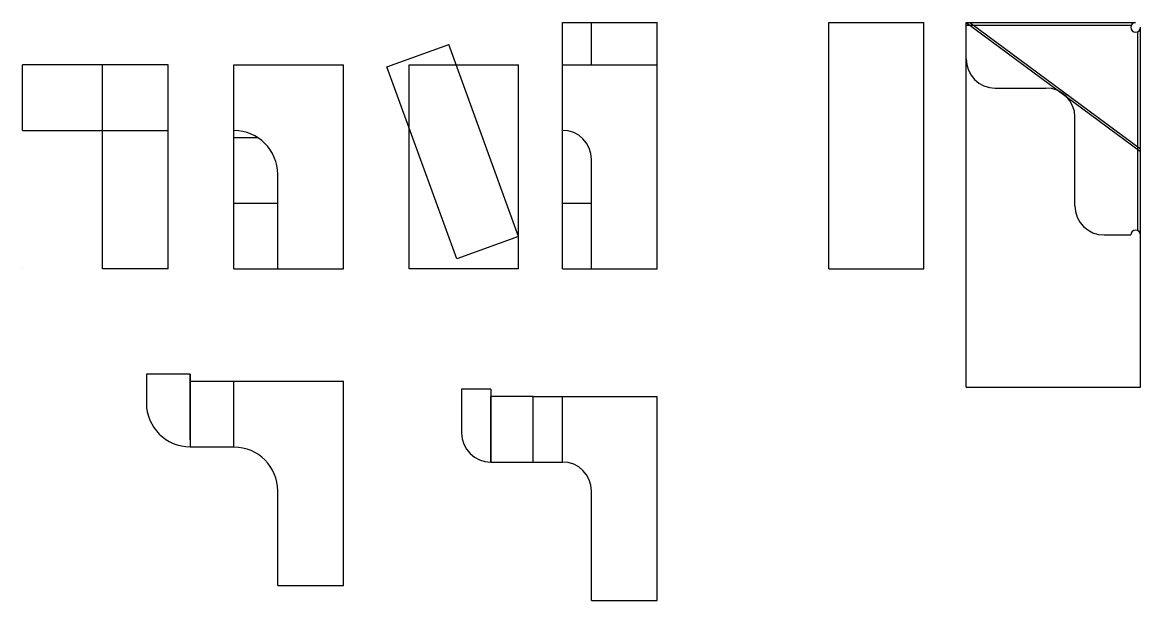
# Model space of a CAD drawing. Header units: millimetres. Extents: x -970 to 6692, y -3633 to 330.
import ezdxf

# ---------------------------------------------------------------- set-up
doc = ezdxf.new("R2010")
doc.units = ezdxf.units.MM
doc.layers.get('0').update_dxf_attribs({"lineweight": 25, "true_color": 0xffffff})

# ---------------------------------------------------------------- blocks, each defined once
blk = doc.blocks.new('block 1')
for p, q in [((-450, 0), (-450, 1400)), ((-450, 1400), (0, 1400)), ((0, 0), (0, 1400)), ((0, 0), (-450, 0))]:
    blk.add_line(p, q)

msp = doc.modelspace()

# ---------------------------------------------------------------- linework, layer by layer
for p, q in [((2730, -1360), (2730, 330)), ((2730, 330), (3380, 330)), ((2930, 40), (2930, 330)), ((3380, -1360), (3380, 330)), ((4556.3, -1360), (4556.3, 330)), ((4556.3, 330), (5206.3, 330)), ((5206.3, -1360), (5206.3, 330)), ((5496.3, -2170), (5496.3, 330)), ((5496.3, 330), (6658.3, 330)), ((5496.3, 330), (6692.3, -554.8)), ((5496.3, 310), (6627.4, 310)), ((5521.6, 330), (6692.3, -536.2)), ((6672.3, -1096), (6672.3, 265)), ((6692.3, -2170), (6692.3, 296)), ((30, 40), (-970, 40)), ((-970, -410), (-970, 40)), ((-420, -1360), (-420, 40)), ((30, -1360), (30, 40)), ((480, -1360), (480, 40)), ((480, 40), (1230, 40)), ((1230, -1360), (1230, 40)), ((1680, -1360), (1680, 40)), ((1680, 40), (2430, 40)), ((2430, -1360), (2430, 40)), ((2730, 40), (3380, 40)), ((5696.3, -120), (6042.3, -120)), ((6242.3, -927), (6242.3, -320)), ((-970, -410), (30, -410)), ((480, -460), (642.8, -460)), ((2930, -1360), (2930, -610)), ((780, -1360), (780, -712)), ((480, -910), (780, -910)), ((2730, -910), (2930, -910)), ((6442.3, -1127), (6624.3, -1127)), ((-970, -1360), (-970, -1360)), ((30, -1360), (-420, -1360)), ((480, -1360), (1230, -1360)), ((2430, -1360), (1680, -1360)), ((2730, -1360), (3380, -1360)), ((4556.3, -1360), (5206.3, -1360)), ((-120, -2081.1), (-120, -2279.1)), ((180, -2081.1), (-120, -2081.1)), ((180, -2081.1), (180, -2579.1)), ((180, -2531.1), (180, -2081.1)), ((180, -2129.1), (480, -2129.1)), ((480, -2581.1), (480, -2129.1)), ((480, -2129.1), (1230, -2129.1)), ((480, -2579.1), (480, -2129.1)), ((1230, -3529.1), (1230, -2129.1)), ((2040, -2183), (2040, -2483)), ((2240, -2183), (2040, -2183)), ((2240, -2183), (2240, -2683)), ((5496.3, -2170), (6692.3, -2170)), ((2240, -2683), (2240, -2233)), ((2530, -2233), (2240, -2233)), ((2530, -2683), (2530, -2233)), ((2530, -2233), (2730, -2233)), ((2730, -2683), (2730, -2233)), ((2730, -2233), (3380, -2233)), ((2730, -2683), (2730, -2233)), ((3380, -3633), (3380, -2233)), ((180, -2579.1), (480, -2579.1)), ((2240, -2683), (2530, -2683)), ((2530, -2683), (2730, -2683)), ((780, -3529.1), (780, -2881.1)), ((2930, -3633), (2930, -2883)), ((780, -3529.1), (1230, -3529.1)), ((2930, -3633), (3380, -3633))]:
    msp.add_line(p, q)
for centre, radius, start, end in [((6658.3, 296), 34, 90, 0), ((5696.3, 80), 200, 180, 270), ((6042.3, -320), 200, 0, 90), ((480, -712), 300, 0, 90), ((2730, -610), 200, 0, 90), ((6442.3, -927), 200, 180, 270), ((6658.3, -1127), 34, 0, 180), ((180, -2279.1), 300, 180, 270), ((2240, -2483), 200, 180, 270), ((480, -2881.1), 300, 0, 90), ((2730, -2883), 200, 0, 90)]:
    msp.add_arc(centre, radius, start, end)

# ---------------------------------------------------------------- block references
at = {"rotation": 20}
msp.add_blockref('block 1', (2430, -1136.9), dxfattribs=at)

doc.saveas('drawing.dxf')
